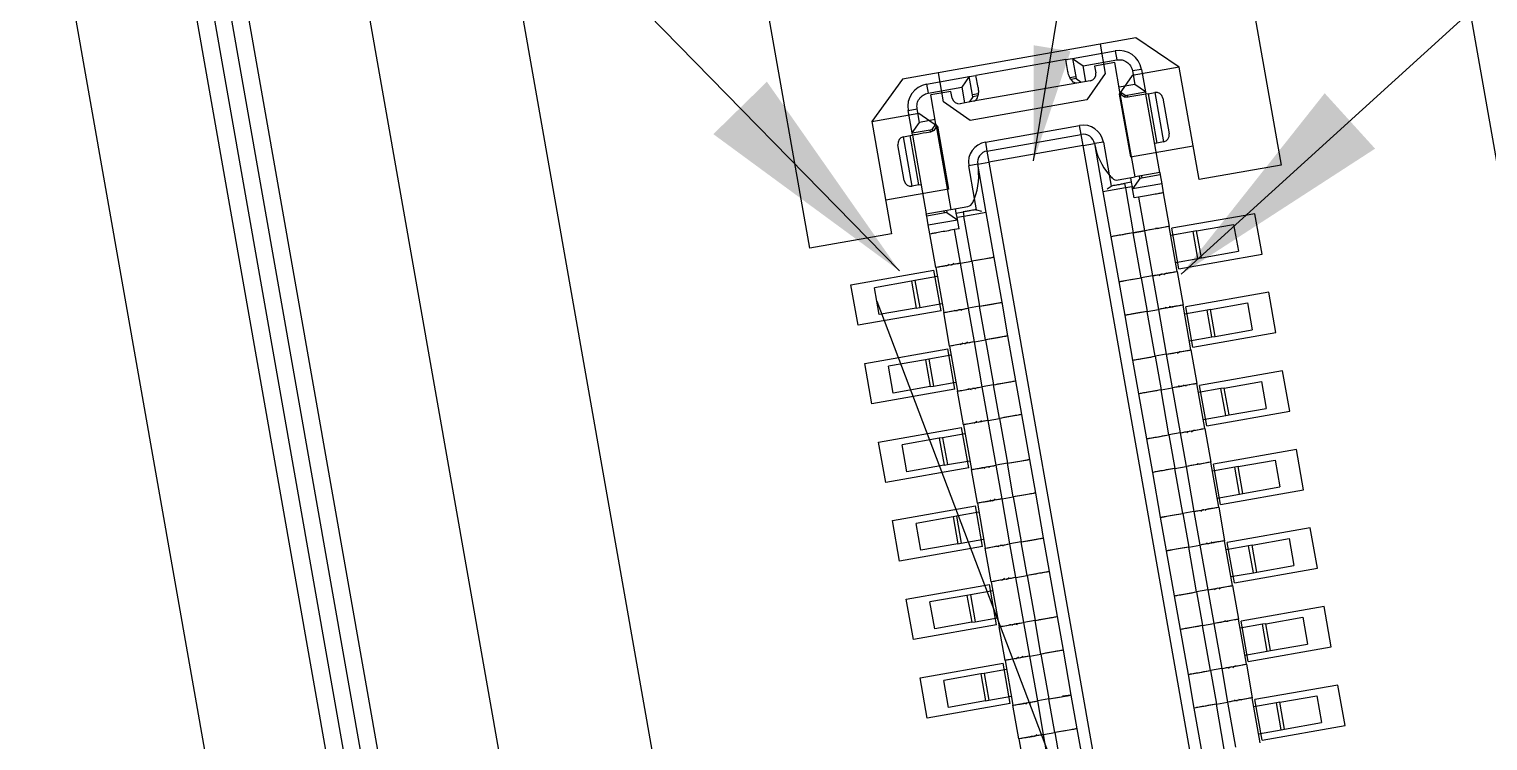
# Model space of a CAD drawing. Header units: millimetres. Extents: x 121 to 715, y 164 to 739.
# Drawn here: x 577.23 to 609.23, y 420.85 to 436.46 of the extents above; entities that cross this region are included whole.
import ezdxf

# ---------------------------------------------------------------- set-up
doc = ezdxf.new("R2010")
doc.units = ezdxf.units.MM
doc.layers.add('NW0323', color=7, linetype='Continuous')
doc.layers.add('標示線', color=3, linetype='Continuous', lineweight=0)
doc.styles.get("Standard").update_dxf_attribs({"font": ''})
doc.styles.get('Standard').set_extended_font_data('SimSun')
doc.dimstyles.new('ISO-25', dxfattribs={"dimtxt": 2.5, "dimasz": 2.5, "dimexe": 1.25, "dimexo": 0.625, "dimtad": 1, "dimtxsty": 'Standard', "dimcen": 2.5, "dimadec": 0, "dimazin": 0, "dimtfac": 1, "dimtmove": 0, "dimatfit": 3, "dimfxl": 1, "dimarcsym": 0})

# ---------------------------------------------------------------- blocks, each defined once
blk = doc.blocks.new('NW0323-A')
at = {"layer": 'NW0323', "color": 9}
for p, q in [((2059.3145, 2852.6671), (2056.9529, 2866.0605)), ((2059.3145, 2852.6671), (2056.9529, 2866.0605)), ((2058.5778, 2852.5372), (2056.2162, 2865.9306)), ((2058.6523, 2852.5503), (2056.2907, 2865.9437)), ((2058.725, 2852.5632), (2056.3634, 2865.9565)), ((2058.7995, 2852.5763), (2056.4379, 2865.9697)), ((2058.0628, 2852.4464), (2055.7012, 2865.8398)), ((2058.0628, 2852.4464), (2055.7012, 2865.8398))]:
    blk.add_line(p, q, dxfattribs=at)
at = {"layer": 'NW0323', "color": 7}
for p, q in [((2063.8286, 2854.4785), (2061.8143, 2865.9023)), ((2057.7765, 2865.1903), (2059.7909, 2853.7665)), ((2060.1781, 2864.9029), (2059.7841, 2864.8335)), ((2060.1781, 2864.9029), (2060.2076, 2864.9082)), ((2060.1873, 2864.8504), (2060.1781, 2864.9029)), ((2060.2076, 2864.9082), (2060.3947, 2864.9412)), ((2060.2076, 2864.9082), (2060.2539, 2864.8757)), ((2060.2076, 2864.9082), (2060.2232, 2864.8195)), ((2060.2539, 2864.8757), (2060.4017, 2864.9018)), ((2060.3947, 2864.9412), (2060.4017, 2864.9018)), ((2059.7546, 2864.8283), (2059.7841, 2864.8335)), ((2059.7934, 2864.7809), (2059.7841, 2864.8335)), ((2060.2661, 2864.8068), (2060.2539, 2864.8757)), ((2060.3935, 2864.8902), (2060.3049, 2864.8745)), ((2060.3049, 2864.8745), (2060.3101, 2864.845)), ((2060.4161, 2864.7621), (2060.3935, 2864.8902)), ((2060.5106, 2864.86), (2060.4712, 2864.8531)), ((2060.4712, 2864.8531), (2060.4816, 2864.794)), ((2060.5106, 2864.86), (2060.5279, 2864.7616)), ((2059.5675, 2864.7953), (2059.7546, 2864.8283)), ((2059.5675, 2864.7953), (2059.5744, 2864.7559)), ((2059.5744, 2864.7559), (2059.7221, 2864.7819)), ((2059.7546, 2864.8283), (2059.7221, 2864.7819)), ((2059.7221, 2864.7819), (2059.7343, 2864.713)), ((2059.7702, 2864.7396), (2059.7546, 2864.8283)), ((2060.2267, 2864.7998), (2059.7737, 2864.72)), ((2060.1958, 2864.8248), (2060.2215, 2864.8294)), ((2060.2232, 2864.8195), (2060.2017, 2864.8157)), ((2060.2232, 2864.8195), (2060.2464, 2864.8033)), ((2060.2858, 2864.8102), (2060.2267, 2864.7998)), ((2060.4816, 2864.794), (2060.4126, 2864.7818)), ((2060.5279, 2864.7616), (2060.4816, 2864.794)), ((2059.6746, 2864.7634), (2059.586, 2864.7478)), ((2059.6086, 2864.6198), (2059.586, 2864.7478)), ((2059.6798, 2864.7339), (2059.6746, 2864.7634)), ((2059.7737, 2864.72), (2059.7146, 2864.7095)), ((2059.7702, 2864.7396), (2059.754, 2864.7165)), ((2059.7685, 2864.7495), (2059.7942, 2864.754)), ((2059.792, 2864.7435), (2059.7702, 2864.7396)), ((2060.4821, 2864.3879), (2060.4161, 2864.7621)), ((2060.4393, 2864.7459), (2060.4161, 2864.7621)), ((2060.4393, 2864.7459), (2060.5279, 2864.7616)), ((2060.4407, 2864.738), (2060.4393, 2864.7459)), ((2060.451, 2864.7373), (2060.4491, 2864.7477)), ((2060.5297, 2864.7517), (2060.4509, 2864.7378)), ((2060.5279, 2864.7616), (2060.5297, 2864.7517)), ((2060.5395, 2864.7534), (2060.5297, 2864.7517)), ((2060.5904, 2864.407), (2060.5297, 2864.7517)), ((2060.5395, 2864.7534), (2060.5691, 2864.7587)), ((2060.5395, 2864.7534), (2060.5777, 2864.5368)), ((2060.5691, 2864.7587), (2060.6073, 2864.542)), ((2060.6038, 2864.7343), (2060.6316, 2864.5767)), ((2059.4864, 2864.6794), (2059.5258, 2864.6864)), ((2059.5037, 2864.581), (2059.4864, 2864.6794)), ((2059.5362, 2864.6273), (2059.5258, 2864.6864)), ((2059.5037, 2864.581), (2059.5362, 2864.6273)), ((2059.5037, 2864.581), (2059.5924, 2864.5966)), ((2059.5055, 2864.5711), (2059.5037, 2864.581)), ((2059.6051, 2864.6395), (2059.5362, 2864.6273)), ((2059.5843, 2864.5847), (2059.5825, 2864.5949)), ((2059.5924, 2864.5966), (2059.6086, 2864.6198)), ((2059.5924, 2864.5966), (2059.5937, 2864.5888)), ((2059.6086, 2864.6198), (2059.6746, 2864.2455)), ((2059.8255, 2864.5412), (2060.2391, 2864.6142)), ((2060.2461, 2864.5748), (2060.2391, 2864.6142)), ((2059.4695, 2864.3718), (2059.4417, 2864.5294)), ((2059.4661, 2864.5642), (2059.4956, 2864.5694)), ((2059.5043, 2864.3475), (2059.4661, 2864.5642)), ((2059.4956, 2864.5694), (2059.5055, 2864.5711)), ((2059.5338, 2864.3527), (2059.4956, 2864.5694)), ((2059.5055, 2864.5711), (2059.5662, 2864.2264)), ((2059.8255, 2864.5412), (2059.8325, 2864.5018)), ((2059.8325, 2864.5018), (2060.2461, 2864.5748)), ((2060.2548, 2864.5255), (2059.8411, 2864.4526)), ((2060.2548, 2864.5255), (2060.2461, 2864.5748)), ((2060.2548, 2864.5255), (2060.304, 2864.5342)), ((2061.8923, 2855.2388), (2060.2548, 2864.5255)), ((2060.3434, 2864.5412), (2060.304, 2864.5342)), ((2060.304, 2864.5342), (2060.3413, 2864.3225)), ((2060.3434, 2864.5412), (2060.3687, 2864.3977)), ((2060.5777, 2864.5368), (2060.5679, 2864.535)), ((2060.6073, 2864.542), (2060.5777, 2864.5368)), ((2059.7919, 2864.4439), (2059.8411, 2864.4526)), ((2059.8325, 2864.5018), (2059.8411, 2864.4526)), ((2059.8411, 2864.4526), (2061.4786, 2855.1659)), ((2059.7919, 2864.4439), (2059.7525, 2864.437)), ((2059.7778, 2864.2935), (2059.7525, 2864.437)), ((2059.8292, 2864.2322), (2059.7919, 2864.4439)), ((2060.3687, 2864.3977), (2060.3775, 2864.3475)), ((2060.4084, 2864.3749), (2060.4821, 2864.3879)), ((2060.4624, 2864.3844), (2060.4659, 2864.3648)), ((2060.5904, 2864.407), (2060.4821, 2864.3879)), ((2060.5035, 2864.3815), (2060.5018, 2864.3914)), ((2060.5922, 2864.3972), (2060.5035, 2864.3815)), ((2060.5134, 2864.3833), (2060.5117, 2864.3931)), ((2060.5904, 2864.407), (2060.5922, 2864.3972)), ((2060.5922, 2864.3972), (2060.5991, 2864.3578)), ((2059.5338, 2864.3527), (2059.5043, 2864.3475)), ((2059.5338, 2864.3527), (2059.5437, 2864.3545)), ((2060.4398, 2864.3398), (2060.3413, 2864.3225)), ((2060.3413, 2864.3225), (2060.3761, 2864.1255)), ((2060.3593, 2864.3358), (2060.3775, 2864.3475)), ((2060.3775, 2864.3475), (2060.3806, 2864.3497)), ((2060.4659, 2864.3648), (2060.4363, 2864.3595)), ((2060.4363, 2864.3595), (2060.4398, 2864.3398)), ((2060.4694, 2864.3451), (2060.4398, 2864.3398)), ((2060.4398, 2864.3398), (2060.4745, 2864.1429)), ((2060.4659, 2864.3648), (2060.4694, 2864.3451)), ((2060.478, 2864.2958), (2060.4694, 2864.3451)), ((2060.5035, 2864.3815), (2060.4711, 2864.3352)), ((2060.5991, 2864.3578), (2060.4711, 2864.3352)), ((2060.5991, 2864.3578), (2060.6061, 2864.3184)), ((2059.6746, 2864.2455), (2059.7482, 2864.2585)), ((2059.7866, 2864.2433), (2059.7778, 2864.2935)), ((2060.4977, 2864.2993), (2060.478, 2864.2958)), ((2060.4977, 2864.2993), (2060.5238, 2864.1516)), ((2060.6061, 2864.3184), (2060.6321, 2864.1707)), ((2059.5662, 2864.2264), (2059.6746, 2864.2455)), ((2059.568, 2864.2166), (2059.5662, 2864.2264)), ((2059.6566, 2864.2322), (2059.568, 2864.2166)), ((2059.5749, 2864.1772), (2059.568, 2864.2166)), ((2059.5749, 2864.1772), (2059.7029, 2864.1998)), ((2059.6468, 2864.2305), (2059.645, 2864.2403)), ((2059.6549, 2864.2421), (2059.6566, 2864.2322)), ((2059.6566, 2864.2322), (2059.7029, 2864.1998)), ((2059.6977, 2864.2293), (2059.6943, 2864.249)), ((2059.6977, 2864.2293), (2059.7273, 2864.2345)), ((2059.7012, 2864.2096), (2059.6977, 2864.2293)), ((2059.7308, 2864.2148), (2059.7012, 2864.2096)), ((2059.7099, 2864.1604), (2059.7012, 2864.2096)), ((2059.7273, 2864.2345), (2059.7308, 2864.2148)), ((2059.8292, 2864.2322), (2059.7308, 2864.2148)), ((2059.7655, 2864.0179), (2059.7308, 2864.2148)), ((2059.783, 2864.2443), (2059.7866, 2864.2433)), ((2059.7866, 2864.2433), (2059.8078, 2864.2386)), ((2059.864, 2864.0352), (2059.8292, 2864.2322)), ((2059.5819, 2864.1378), (2059.5749, 2864.1772)), ((2059.6079, 2863.9901), (2059.5819, 2864.1378)), ((2059.7099, 2864.1604), (2059.6902, 2864.1569)), ((2059.7162, 2864.0092), (2059.6902, 2864.1569)), ((2060.4745, 2864.1429), (2060.3761, 2864.1255)), ((2060.4745, 2864.1429), (2060.5238, 2864.1516)), ((2060.5238, 2864.1516), (2060.4745, 2864.1429)), ((2060.5093, 2863.9459), (2060.4745, 2864.1429)), ((2060.6321, 2864.1707), (2060.5238, 2864.1516)), ((2060.5238, 2864.1516), (2060.5585, 2863.9546)), ((2060.6668, 2863.9737), (2060.6321, 2864.1707)), ((2060.7375, 2864.1486), (2060.6391, 2864.1313)), ((2060.7523, 2864.1512), (2060.7375, 2864.1486)), ((2060.7584, 2864.0305), (2060.7375, 2864.1486)), ((2060.7523, 2864.1512), (2060.9148, 2864.1799)), ((2060.7731, 2864.0331), (2060.7523, 2864.1512)), ((2060.9148, 2864.1799), (2060.9356, 2864.0617)), ((2060.3761, 2864.1255), (2060.4108, 2863.9286)), ((2059.7162, 2864.0092), (2059.6079, 2863.9901)), ((2059.7162, 2864.0092), (2059.7655, 2864.0179)), ((2059.751, 2863.8122), (2059.7162, 2864.0092)), ((2059.864, 2864.0352), (2059.7655, 2864.0179)), ((2059.7655, 2864.0179), (2059.8002, 2863.8209)), ((2059.8987, 2863.8383), (2059.864, 2864.0352)), ((2060.6599, 2864.0131), (2060.7584, 2864.0305)), ((2060.7584, 2864.0305), (2060.7731, 2864.0331)), ((2060.7731, 2864.0331), (2060.9356, 2864.0617)), ((2059.6149, 2863.9507), (2059.5164, 2863.9333)), ((2059.6079, 2863.9901), (2059.6426, 2863.7931)), ((2060.4108, 2863.9286), (2060.5093, 2863.9459)), ((2060.5585, 2863.9546), (2060.5093, 2863.9459)), ((2060.5093, 2863.9459), (2060.5353, 2863.7982)), ((2060.5585, 2863.9546), (2060.6668, 2863.9737)), ((2060.5585, 2863.9546), (2060.5846, 2863.8069)), ((2060.6668, 2863.9737), (2060.6929, 2863.826)), ((2059.5016, 2863.9307), (2059.3391, 2863.9021)), ((2059.36, 2863.7839), (2059.3391, 2863.9021)), ((2059.5164, 2863.9333), (2059.5016, 2863.9307)), ((2059.5016, 2863.9307), (2059.5224, 2863.8125)), ((2059.5164, 2863.9333), (2059.5372, 2863.8151)), ((2060.4108, 2863.9286), (2060.4368, 2863.7808)), ((2059.3495, 2863.843), (2062.3839, 2855.8484)), ((2059.5224, 2863.8125), (2059.36, 2863.7839)), ((2059.5224, 2863.8125), (2059.5372, 2863.8151)), ((2059.5372, 2863.8151), (2059.6357, 2863.8325)), ((2059.6426, 2863.7931), (2059.751, 2863.8122)), ((2059.8002, 2863.8209), (2059.751, 2863.8122)), ((2059.777, 2863.6645), (2059.751, 2863.8122)), ((2059.8002, 2863.8209), (2059.8987, 2863.8383)), ((2059.8263, 2863.6732), (2059.8002, 2863.8209)), ((2059.9247, 2863.6905), (2059.8987, 2863.8383)), ((2060.6929, 2863.826), (2060.5846, 2863.8069)), ((2060.7276, 2863.629), (2060.6929, 2863.826)), ((2060.8131, 2863.8066), (2060.9756, 2863.8352)), ((2060.9756, 2863.8352), (2060.9964, 2863.717)), ((2059.6687, 2863.6454), (2059.6426, 2863.7931)), ((2060.5353, 2863.7982), (2060.4368, 2863.7808)), ((2060.4368, 2863.7808), (2060.4716, 2863.5839)), ((2060.5353, 2863.7982), (2060.5846, 2863.8069)), ((2060.5701, 2863.6012), (2060.5353, 2863.7982)), ((2060.5846, 2863.8069), (2060.6193, 2863.6099)), ((2060.7983, 2863.804), (2060.6998, 2863.7866)), ((2060.8131, 2863.8066), (2060.7983, 2863.804)), ((2060.8192, 2863.6858), (2060.7983, 2863.804)), ((2060.8339, 2863.6884), (2060.8131, 2863.8066)), ((2059.9247, 2863.6905), (2059.8263, 2863.6732)), ((2059.9595, 2863.4936), (2059.9247, 2863.6905)), ((2060.7207, 2863.6684), (2060.8192, 2863.6858)), ((2060.8192, 2863.6858), (2060.8339, 2863.6884)), ((2060.8339, 2863.6884), (2060.9964, 2863.717)), ((2059.777, 2863.6645), (2059.6687, 2863.6454)), ((2059.6687, 2863.6454), (2059.7034, 2863.4484)), ((2059.777, 2863.6645), (2059.8263, 2863.6732)), ((2059.8117, 2863.4675), (2059.777, 2863.6645)), ((2059.8263, 2863.6732), (2059.861, 2863.4762)), ((2060.6193, 2863.6099), (2060.7276, 2863.629)), ((2060.7276, 2863.629), (2060.7537, 2863.4813)), ((2059.5624, 2863.586), (2059.3999, 2863.5574)), ((2059.4207, 2863.4392), (2059.3999, 2863.5574)), ((2059.5772, 2863.5886), (2059.5624, 2863.586)), ((2059.5624, 2863.586), (2059.5832, 2863.4679)), ((2059.6756, 2863.606), (2059.5772, 2863.5886)), ((2059.5772, 2863.5886), (2059.598, 2863.4705)), ((2060.4716, 2863.5839), (2060.5701, 2863.6012)), ((2060.4716, 2863.5839), (2060.4976, 2863.4362)), ((2060.6193, 2863.6099), (2060.5701, 2863.6012)), ((2060.5701, 2863.6012), (2060.5961, 2863.4535)), ((2060.6193, 2863.6099), (2060.6453, 2863.4622)), ((2059.598, 2863.4705), (2059.6965, 2863.4878)), ((2059.861, 2863.4762), (2059.9595, 2863.4936)), ((2059.9855, 2863.3459), (2059.9595, 2863.4936)), ((2060.8739, 2863.4619), (2061.0364, 2863.4905)), ((2061.0364, 2863.4905), (2061.0572, 2863.3724)), ((2059.5832, 2863.4679), (2059.4207, 2863.4392)), ((2059.5832, 2863.4679), (2059.598, 2863.4705)), ((2059.7034, 2863.4484), (2059.8117, 2863.4675)), ((2059.7295, 2863.3007), (2059.7034, 2863.4484)), ((2059.861, 2863.4762), (2059.8117, 2863.4675)), ((2059.8378, 2863.3198), (2059.8117, 2863.4675)), ((2059.887, 2863.3285), (2059.861, 2863.4762)), ((2060.5961, 2863.4535), (2060.4976, 2863.4362)), ((2060.4976, 2863.4362), (2060.5323, 2863.2392)), ((2060.5961, 2863.4535), (2060.6453, 2863.4622)), ((2060.6308, 2863.2566), (2060.5961, 2863.4535)), ((2060.7537, 2863.4813), (2060.6453, 2863.4622)), ((2060.6453, 2863.4622), (2060.6801, 2863.2652)), ((2060.7884, 2863.2843), (2060.7537, 2863.4813)), ((2060.8591, 2863.4593), (2060.7606, 2863.4419)), ((2060.8739, 2863.4619), (2060.8591, 2863.4593)), ((2060.8799, 2863.3411), (2060.8591, 2863.4593)), ((2060.8947, 2863.3437), (2060.8739, 2863.4619)), ((2060.8947, 2863.3437), (2061.0572, 2863.3724)), ((2059.8378, 2863.3198), (2059.7295, 2863.3007)), ((2059.7295, 2863.3007), (2059.7642, 2863.1037)), ((2059.8378, 2863.3198), (2059.887, 2863.3285)), ((2059.8725, 2863.1229), (2059.8378, 2863.3198)), ((2059.9855, 2863.3459), (2059.887, 2863.3285)), ((2059.887, 2863.3285), (2059.9218, 2863.1315)), ((2060.0202, 2863.1489), (2059.9855, 2863.3459)), ((2060.7815, 2863.3237), (2060.8799, 2863.3411)), ((2060.8799, 2863.3411), (2060.8947, 2863.3437)), ((2059.6232, 2863.2413), (2059.4607, 2863.2127)), ((2059.6379, 2863.244), (2059.6232, 2863.2413)), ((2059.6232, 2863.2413), (2059.644, 2863.1232)), ((2059.7364, 2863.2613), (2059.6379, 2863.244)), ((2059.6379, 2863.244), (2059.6588, 2863.1258)), ((2060.5323, 2863.2392), (2060.6308, 2863.2566)), ((2060.5323, 2863.2392), (2060.5584, 2863.0915)), ((2060.6801, 2863.2652), (2060.6308, 2863.2566)), ((2060.6308, 2863.2566), (2060.6569, 2863.1088)), ((2060.6801, 2863.2652), (2060.7884, 2863.2843)), ((2060.6801, 2863.2652), (2060.7061, 2863.1175)), ((2060.7884, 2863.2843), (2060.8144, 2863.1366)), ((2059.4815, 2863.0945), (2059.4607, 2863.2127)), ((2059.644, 2863.1232), (2059.4815, 2863.0945)), ((2059.644, 2863.1232), (2059.6588, 2863.1258)), ((2059.6588, 2863.1258), (2059.7573, 2863.1431)), ((2059.7642, 2863.1037), (2059.8725, 2863.1229)), ((2059.7902, 2862.956), (2059.7642, 2863.1037)), ((2059.9218, 2863.1315), (2059.8725, 2863.1229)), ((2059.8986, 2862.9751), (2059.8725, 2863.1229)), ((2059.9218, 2863.1315), (2060.0202, 2863.1489)), ((2059.9478, 2862.9838), (2059.9218, 2863.1315)), ((2060.0463, 2863.0012), (2060.0202, 2863.1489)), ((2060.6569, 2863.1088), (2060.5584, 2863.0915)), ((2060.6569, 2863.1088), (2060.7061, 2863.1175)), ((2060.6916, 2862.9119), (2060.6569, 2863.1088)), ((2060.8144, 2863.1366), (2060.7061, 2863.1175)), ((2060.7061, 2863.1175), (2060.7408, 2862.9206)), ((2060.8492, 2862.9397), (2060.8144, 2863.1366)), ((2060.9199, 2863.1146), (2060.8214, 2863.0972)), ((2060.9346, 2863.1172), (2060.9199, 2863.1146)), ((2060.9407, 2862.9964), (2060.9199, 2863.1146)), ((2060.9346, 2863.1172), (2061.0971, 2863.1459)), ((2060.9555, 2862.999), (2060.9346, 2863.1172)), ((2061.0971, 2863.1459), (2061.118, 2863.0277)), ((2060.5584, 2863.0915), (2060.5931, 2862.8945)), ((2059.8986, 2862.9751), (2059.9478, 2862.9838)), ((2060.0463, 2863.0012), (2059.9478, 2862.9838)), ((2059.9478, 2862.9838), (2059.9825, 2862.7868)), ((2060.081, 2862.8042), (2060.0463, 2863.0012)), ((2060.8422, 2862.9791), (2060.9407, 2862.9964)), ((2060.9407, 2862.9964), (2060.9555, 2862.999)), ((2060.9555, 2862.999), (2061.118, 2863.0277)), ((2059.7972, 2862.9166), (2059.6987, 2862.8993)), ((2059.8986, 2862.9751), (2059.7902, 2862.956)), ((2059.7902, 2862.956), (2059.825, 2862.7591)), ((2059.9333, 2862.7782), (2059.8986, 2862.9751)), ((2060.5931, 2862.8945), (2060.6916, 2862.9119)), ((2060.7408, 2862.9206), (2060.6916, 2862.9119)), ((2060.6916, 2862.9119), (2060.7177, 2862.7642)), ((2060.7408, 2862.9206), (2060.8492, 2862.9397)), ((2060.7408, 2862.9206), (2060.7669, 2862.7728)), ((2060.8492, 2862.9397), (2060.8752, 2862.7919)), ((2059.6839, 2862.8967), (2059.5214, 2862.868)), ((2059.5423, 2862.7498), (2059.5214, 2862.868)), ((2059.6987, 2862.8993), (2059.6839, 2862.8967)), ((2059.6839, 2862.8967), (2059.7048, 2862.7785)), ((2059.6987, 2862.8993), (2059.7195, 2862.7811)), ((2060.5931, 2862.8945), (2060.6192, 2862.7468)), ((2059.7195, 2862.7811), (2059.818, 2862.7985)), ((2059.9825, 2862.7868), (2059.9333, 2862.7782)), ((2059.9825, 2862.7868), (2060.081, 2862.8042)), ((2060.0086, 2862.6391), (2059.9825, 2862.7868)), ((2060.1071, 2862.6565), (2060.081, 2862.8042)), ((2060.8752, 2862.7919), (2060.7669, 2862.7728)), ((2060.9099, 2862.595), (2060.8752, 2862.7919)), ((2060.9954, 2862.7725), (2061.1579, 2862.8012)), ((2061.1579, 2862.8012), (2061.1788, 2862.683)), ((2059.7048, 2862.7785), (2059.5423, 2862.7498)), ((2059.7048, 2862.7785), (2059.7195, 2862.7811)), ((2059.825, 2862.7591), (2059.9333, 2862.7782)), ((2059.851, 2862.6113), (2059.825, 2862.7591)), ((2059.9593, 2862.6304), (2059.9333, 2862.7782)), ((2060.7177, 2862.7642), (2060.6192, 2862.7468)), ((2060.6192, 2862.7468), (2060.6539, 2862.5498)), ((2060.7177, 2862.7642), (2060.7669, 2862.7728)), ((2060.7524, 2862.5672), (2060.7177, 2862.7642)), ((2060.7669, 2862.7728), (2060.8016, 2862.5759)), ((2060.9806, 2862.7699), (2060.8822, 2862.7525)), ((2060.9954, 2862.7725), (2060.9806, 2862.7699)), ((2061.0015, 2862.6517), (2060.9806, 2862.7699)), ((2061.0163, 2862.6543), (2060.9954, 2862.7725)), ((2060.1071, 2862.6565), (2060.0086, 2862.6391)), ((2060.1418, 2862.4595), (2060.1071, 2862.6565)), ((2061.0163, 2862.6543), (2061.1788, 2862.683)), ((2059.9593, 2862.6304), (2059.851, 2862.6113)), ((2059.851, 2862.6113), (2059.8857, 2862.4144)), ((2059.9593, 2862.6304), (2060.0086, 2862.6391)), ((2059.9941, 2862.4335), (2059.9593, 2862.6304)), ((2060.0086, 2862.6391), (2060.0433, 2862.4422)), ((2060.8016, 2862.5759), (2060.9099, 2862.595)), ((2060.903, 2862.6344), (2061.0015, 2862.6517)), ((2060.9099, 2862.595), (2060.936, 2862.4473)), ((2061.0015, 2862.6517), (2061.0163, 2862.6543)), ((2059.7447, 2862.552), (2059.5822, 2862.5233)), ((2059.7595, 2862.5546), (2059.7447, 2862.552)), ((2059.7447, 2862.552), (2059.7656, 2862.4338)), ((2059.858, 2862.572), (2059.7595, 2862.5546)), ((2059.7595, 2862.5546), (2059.7803, 2862.4364)), ((2060.6539, 2862.5498), (2060.7524, 2862.5672)), ((2060.6539, 2862.5498), (2060.6799, 2862.4021)), ((2060.8016, 2862.5759), (2060.7524, 2862.5672)), ((2060.7524, 2862.5672), (2060.7784, 2862.4195)), ((2060.8016, 2862.5759), (2060.8277, 2862.4282)), ((2059.6031, 2862.4052), (2059.5822, 2862.5233)), ((2059.7656, 2862.4338), (2059.6031, 2862.4052)), ((2059.7656, 2862.4338), (2059.7803, 2862.4364)), ((2059.7803, 2862.4364), (2059.8788, 2862.4538)), ((2059.8857, 2862.4144), (2059.9941, 2862.4335)), ((2059.9118, 2862.2667), (2059.8857, 2862.4144)), ((2060.0433, 2862.4422), (2059.9941, 2862.4335)), ((2060.0201, 2862.2858), (2059.9941, 2862.4335)), ((2060.0433, 2862.4422), (2060.1418, 2862.4595)), ((2060.0694, 2862.2944), (2060.0433, 2862.4422)), ((2060.1678, 2862.3118), (2060.1418, 2862.4595)), ((2060.7784, 2862.4195), (2060.6799, 2862.4021)), ((2060.6799, 2862.4021), (2060.7147, 2862.2051)), ((2060.7784, 2862.4195), (2060.8277, 2862.4282)), ((2060.8132, 2862.2225), (2060.7784, 2862.4195)), ((2060.936, 2862.4473), (2060.8277, 2862.4282)), ((2060.8277, 2862.4282), (2060.8624, 2862.2312)), ((2060.9707, 2862.2503), (2060.936, 2862.4473)), ((2061.0414, 2862.4252), (2060.9429, 2862.4079)), ((2061.0562, 2862.4278), (2061.0414, 2862.4252)), ((2061.0623, 2862.3071), (2061.0414, 2862.4252)), ((2061.0562, 2862.4278), (2061.2187, 2862.4565)), ((2061.077, 2862.3097), (2061.0562, 2862.4278)), ((2061.2187, 2862.4565), (2061.2395, 2862.3383)), ((2061.077, 2862.3097), (2061.2395, 2862.3383)), ((2060.0201, 2862.2858), (2059.9118, 2862.2667)), ((2060.0201, 2862.2858), (2060.0694, 2862.2944)), ((2060.0549, 2862.0888), (2060.0201, 2862.2858)), ((2060.1678, 2862.3118), (2060.0694, 2862.2944)), ((2060.0694, 2862.2944), (2060.1041, 2862.0975)), ((2060.2026, 2862.1148), (2060.1678, 2862.3118)), ((2060.9638, 2862.2897), (2061.0623, 2862.3071)), ((2061.0623, 2862.3071), (2061.077, 2862.3097)), ((2059.8203, 2862.2099), (2059.8055, 2862.2073)), ((2059.9187, 2862.2273), (2059.8203, 2862.2099)), ((2059.8203, 2862.2099), (2059.8411, 2862.0917)), ((2059.9118, 2862.2667), (2059.9465, 2862.0697)), ((2060.7147, 2862.2051), (2060.8132, 2862.2225)), ((2060.8624, 2862.2312), (2060.8132, 2862.2225)), ((2060.8132, 2862.2225), (2060.8392, 2862.0748)), ((2060.8624, 2862.2312), (2060.9707, 2862.2503)), ((2060.8624, 2862.2312), (2060.8884, 2862.0835)), ((2060.9707, 2862.2503), (2060.9968, 2862.1026)), ((2059.8055, 2862.2073), (2059.643, 2862.1786)), ((2059.6638, 2862.0605), (2059.643, 2862.1786)), ((2059.8055, 2862.2073), (2059.8263, 2862.0891)), ((2060.7147, 2862.2051), (2060.7407, 2862.0574)), ((2059.8263, 2862.0891), (2059.6638, 2862.0605)), ((2059.8263, 2862.0891), (2059.8411, 2862.0917)), ((2059.8411, 2862.0917), (2059.9396, 2862.1091)), ((2059.9465, 2862.0697), (2060.0549, 2862.0888)), ((2060.1041, 2862.0975), (2060.0549, 2862.0888)), ((2060.0809, 2861.9411), (2060.0549, 2862.0888)), ((2060.1041, 2862.0975), (2060.2026, 2862.1148)), ((2060.1301, 2861.9498), (2060.1041, 2862.0975)), ((2060.1644, 2862.1111), (2060.2023, 2862.1159)), ((2060.2286, 2861.9671), (2060.2026, 2862.1148)), ((2060.8392, 2862.0748), (2060.8884, 2862.0835)), ((2060.9968, 2862.1026), (2060.8884, 2862.0835)), ((2060.8884, 2862.0835), (2060.9232, 2861.8865)), ((2061.0315, 2861.9056), (2060.9968, 2862.1026)), ((2061.1022, 2862.0805), (2061.0037, 2862.0632)), ((2061.117, 2862.0832), (2061.1022, 2862.0805)), ((2061.123, 2861.9624), (2061.1022, 2862.0805)), ((2061.117, 2862.0832), (2061.2795, 2862.1118)), ((2061.1378, 2861.965), (2061.117, 2862.0832)), ((2061.2795, 2862.1118), (2061.3003, 2861.9936)), ((2059.9726, 2861.922), (2059.9465, 2862.0697)), ((2060.8392, 2862.0748), (2060.7407, 2862.0574)), ((2060.7407, 2862.0574), (2060.7755, 2861.8605)), ((2060.8739, 2861.8778), (2060.8392, 2862.0748)), ((2060.2286, 2861.9671), (2060.1301, 2861.9498)), ((2060.2634, 2861.7702), (2060.2286, 2861.9671)), ((2061.0246, 2861.945), (2061.123, 2861.9624)), ((2061.123, 2861.9624), (2061.1378, 2861.965)), ((2061.1378, 2861.965), (2061.3003, 2861.9936)), ((2060.0809, 2861.9411), (2059.9726, 2861.922)), ((2059.9726, 2861.922), (2060.0073, 2861.725)), ((2060.0809, 2861.9411), (2060.1301, 2861.9498)), ((2060.1156, 2861.7441), (2060.0809, 2861.9411)), ((2060.1301, 2861.9498), (2060.1649, 2861.7528))]:
    blk.add_line(p, q, dxfattribs=at)
at = {"layer": 'NW0323', "color": 2}
for p, q in [((2060.9283, 2865.543), (2061.1228, 2864.44)), ((2059.0547, 2864.0753), (2058.8602, 2865.1783)), ((2060.4862, 2864.9979), (2059.462, 2864.8173)), ((2060.3287, 2864.9701), (2060.3513, 2864.8421)), ((2060.6765, 2864.869), (2060.4862, 2864.9979)), ((2059.6422, 2864.7171), (2059.6196, 2864.8451)), ((2060.3513, 2864.8421), (2060.2701, 2864.7263)), ((2060.4697, 2864.8325), (2060.4129, 2864.7514)), ((2060.6765, 2864.869), (2060.4697, 2864.8325)), ((2060.7633, 2864.3766), (2060.6765, 2864.869)), ((2059.462, 2864.8173), (2059.3273, 2864.6311)), ((2059.758, 2864.636), (2059.6422, 2864.7171)), ((2060.2701, 2864.7263), (2059.758, 2864.636)), ((2060.4129, 2864.7514), (2060.4616, 2864.4757)), ((2059.3273, 2864.6311), (2059.5341, 2864.6676)), ((2059.5341, 2864.6676), (2059.6152, 2864.6108)), ((2059.3273, 2864.6311), (2059.4142, 2864.1387)), ((2059.6152, 2864.6108), (2059.6639, 2864.335)), ((2060.4616, 2864.4757), (2060.7373, 2864.5243)), ((2061.1228, 2864.44), (2060.7633, 2864.3766)), ((2059.6639, 2864.335), (2059.3881, 2864.2864)), ((2061.0081, 2864.2268), (2060.6437, 2864.1626)), ((2061.0393, 2864.0495), (2061.0081, 2864.2268)), ((2059.4142, 2864.1387), (2059.0547, 2864.0753)), ((2060.675, 2863.9853), (2060.6437, 2864.1626)), ((2060.675, 2863.9853), (2061.0393, 2864.0495)), ((2059.2354, 2863.9142), (2059.5998, 2863.9785)), ((2059.6311, 2863.8012), (2059.5998, 2863.9785)), ((2059.2667, 2863.737), (2059.2354, 2863.9142)), ((2061.0689, 2863.8821), (2060.7045, 2863.8179)), ((2061.1001, 2863.7049), (2061.0689, 2863.8821)), ((2060.7357, 2863.6406), (2060.7045, 2863.8179)), ((2059.6311, 2863.8012), (2059.2667, 2863.737)), ((2060.7357, 2863.6406), (2061.1001, 2863.7049)), ((2059.2962, 2863.5696), (2059.6606, 2863.6338)), ((2059.6918, 2863.4565), (2059.6606, 2863.6338)), ((2059.3275, 2863.3923), (2059.2962, 2863.5696)), ((2061.1296, 2863.5374), (2060.7653, 2863.4732)), ((2061.1609, 2863.3602), (2061.1296, 2863.5374)), ((2059.6918, 2863.4565), (2059.3275, 2863.3923)), ((2060.7965, 2863.2959), (2060.7653, 2863.4732)), ((2060.7965, 2863.2959), (2061.1609, 2863.3602)), ((2059.357, 2863.2249), (2059.7214, 2863.2891)), ((2059.7526, 2863.1119), (2059.7214, 2863.2891)), ((2059.3882, 2863.0476), (2059.357, 2863.2249)), ((2061.1904, 2863.1928), (2060.826, 2863.1285)), ((2061.2217, 2863.0155), (2061.1904, 2863.1928)), ((2059.7526, 2863.1119), (2059.3882, 2863.0476)), ((2060.8573, 2862.9512), (2060.826, 2863.1285)), ((2060.8573, 2862.9512), (2061.2217, 2863.0155)), ((2059.4178, 2862.8802), (2059.7821, 2862.9444)), ((2059.8134, 2862.7672), (2059.7821, 2862.9444)), ((2059.449, 2862.7029), (2059.4178, 2862.8802)), ((2061.2512, 2862.8481), (2060.8868, 2862.7838)), ((2061.2824, 2862.6708), (2061.2512, 2862.8481)), ((2060.9181, 2862.6066), (2060.8868, 2862.7838)), ((2059.8134, 2862.7672), (2059.449, 2862.7029)), ((2060.9181, 2862.6066), (2061.2824, 2862.6708)), ((2059.4785, 2862.5355), (2059.8429, 2862.5998)), ((2059.8742, 2862.4225), (2059.8429, 2862.5998)), ((2059.5098, 2862.3582), (2059.4785, 2862.5355)), ((2061.312, 2862.5034), (2060.9476, 2862.4391)), ((2061.3432, 2862.3261), (2061.312, 2862.5034)), ((2059.8742, 2862.4225), (2059.5098, 2862.3582)), ((2060.9788, 2862.2619), (2060.9476, 2862.4391)), ((2060.9788, 2862.2619), (2061.3432, 2862.3261)), ((2059.5393, 2862.1908), (2059.9037, 2862.2551)), ((2059.9349, 2862.0778), (2059.9037, 2862.2551)), ((2059.5706, 2862.0136), (2059.5393, 2862.1908)), ((2061.3727, 2862.1587), (2061.0084, 2862.0945)), ((2061.404, 2861.9814), (2061.3727, 2862.1587)), ((2061.0396, 2861.9172), (2061.0084, 2862.0945)), ((2059.9349, 2862.0778), (2059.5706, 2862.0136)), ((2061.0396, 2861.9172), (2061.404, 2861.9814))]:
    blk.add_line(p, q, dxfattribs=at)
at = {"layer": 'NW0323', "color": 7, "flags": 128}
blk.add_lwpolyline([(2059.5842, 2864.585), (2059.5678, 2864.5821), (2059.5526, 2864.5794), (2059.539, 2864.577), (2059.5274, 2864.575), (2059.518, 2864.5733), (2059.5111, 2864.5721), (2059.5069, 2864.5714), (2059.5055, 2864.5711)], dxfattribs=at)
at = {"layer": 'NW0323', "color": 7}
for centre, radius, start, end in [((2060.4121, 2864.8427), 0.1, 10, 100), ((2060.2806, 2864.8398), 0.03, 280, 10), ((2059.5848, 2864.6968), 0.1, 100, 190), ((2059.7094, 2864.7391), 0.03, 190, 280), ((2060.5743, 2864.7291), 0.03, 10, 100), ((2060.2548, 2864.5255), 0.09, 10, 100), ((2060.602, 2864.5715), 0.03, 280, 10), ((2059.4713, 2864.5346), 0.03, 100, 190), ((2059.8411, 2864.4526), 0.09, 100, 190), ((2060.2548, 2864.5255), 0.05, 10, 100), ((2060.5849, 2864.5837), 0.2852, 190, 220.71129), ((2059.8411, 2864.4526), 0.05, 100, 190), ((2059.511, 2864.3944), 0.2852, 339.28871, 10), ((2060.5849, 2864.5837), 0.2852, 220.71129, 224.62224), ((2059.4991, 2864.3771), 0.03, 190, 280), ((2060.4032, 2864.4045), 0.03, 224.62224, 280), ((2059.743, 2864.2881), 0.03, 280, 335.37776), ((2059.511, 2864.3944), 0.2852, 335.37776, 339.28871), ((2060.5827, 2864.1859), 0.0236, 241.7527, 279.59783), ((2059.6492, 2864.0213), 0.0236, 280.40217, 318.2473), ((2059.6689, 2864.0248), 0.0236, 280.40207, 318.24747), ((2060.6059, 2863.939), 0.0236, 100.40013, 138.2527), ((2060.6256, 2863.9425), 0.0236, 100.40022, 138.25254), ((2060.6237, 2863.8378), 0.0236, 241.75212, 279.59506), ((2060.6434, 2863.8412), 0.0236, 241.75228, 279.59496), ((2059.6921, 2863.7779), 0.0236, 61.74746, 99.59978), ((2059.7118, 2863.7813), 0.0236, 61.7473, 99.59987), ((2059.7099, 2863.6766), 0.0236, 280.40504, 318.24772), ((2059.7296, 2863.6801), 0.0236, 280.40494, 318.24788), ((2060.6864, 2863.5978), 0.0236, 100.39972, 138.25139), ((2059.7529, 2863.4332), 0.0236, 61.74861, 99.60028), ((2059.7726, 2863.4367), 0.0236, 61.74844, 99.60037), ((2060.6845, 2863.4931), 0.0236, 241.75232, 279.59649), ((2060.7042, 2863.4966), 0.0236, 241.75249, 279.5964), ((2059.7707, 2863.332), 0.0236, 280.4036, 318.24751), ((2059.7904, 2863.3354), 0.0236, 280.40351, 318.24768), ((2060.7274, 2863.2496), 0.0236, 100.40351, 138.24768), ((2060.7471, 2863.2531), 0.0236, 100.4036, 138.24751), ((2059.8137, 2863.0885), 0.0236, 61.75249, 99.5964), ((2059.8334, 2863.092), 0.0236, 61.75232, 99.59649), ((2060.765, 2863.1519), 0.0236, 241.74861, 279.60028), ((2059.8315, 2862.9873), 0.0236, 280.39972, 318.25139), ((2059.8512, 2862.9907), 0.0236, 280.39963, 318.25156), ((2060.7882, 2862.9049), 0.0236, 100.40216, 138.24902), ((2060.8079, 2862.9084), 0.0236, 100.40226, 138.24885), ((2060.8258, 2862.8072), 0.0236, 241.75249, 279.5964), ((2059.8744, 2862.7438), 0.0236, 61.75115, 99.59774), ((2059.8941, 2862.7473), 0.0236, 61.75098, 99.59784), ((2060.8061, 2862.8037), 0.0236, 241.75232, 279.59649), ((2059.8923, 2862.6426), 0.0236, 280.4036, 318.24751), ((2059.912, 2862.6461), 0.0236, 280.40351, 318.24768), ((2060.849, 2862.5603), 0.0236, 100.40351, 138.24768), ((2060.8687, 2862.5637), 0.0236, 100.4036, 138.24751), ((2059.9352, 2862.3991), 0.0236, 61.75249, 99.5964), ((2059.9549, 2862.4026), 0.0236, 61.75232, 99.59649), ((2060.8865, 2862.4625), 0.0236, 241.74861, 279.60028), ((2059.9531, 2862.2979), 0.0236, 280.39972, 318.25139), ((2059.9728, 2862.3014), 0.0236, 280.39963, 318.25156), ((2060.9098, 2862.2156), 0.0236, 100.40351, 138.24768), ((2060.9295, 2862.219), 0.0236, 100.4036, 138.24751), ((2060.0157, 2862.0579), 0.0236, 61.75232, 99.59649), ((2060.9276, 2862.1144), 0.0236, 241.75232, 279.59649), ((2060.9473, 2862.1178), 0.0236, 241.75249, 279.5964), ((2059.996, 2862.0544), 0.0236, 61.75249, 99.5964), ((2060.0138, 2861.9532), 0.0236, 280.4036, 318.24751), ((2060.0335, 2861.9567), 0.0236, 280.40351, 318.24768)]:
    blk.add_arc(centre, radius, start, end, dxfattribs=at)
for points, knots in [([(2060.4017, 2864.9018), (2060.4096, 2864.9022), (2060.4254, 2864.9032), (2060.4473, 2864.893), (2060.4644, 2864.8758), (2060.4689, 2864.8607), (2060.4712, 2864.8531)], [0, 0, 0, 0, 0.25, 0.5, 0.749997, 1, 1, 1, 1]), ([(2060.2267, 2864.7998), (2060.225, 2864.7997), (2060.221, 2864.7994), (2060.2141, 2864.8021), (2060.2053, 2864.8091), (2060.1956, 2864.8234), (2060.1898, 2864.8384), (2060.1878, 2864.8479), (2060.1873, 2864.8504)], [0, 0, 0, 0, 0.07211, 0.163403, 0.301566, 0.535973, 0.879406, 1, 1, 1, 1]), ([(2059.7934, 2864.7809), (2059.7942, 2864.7742), (2059.7956, 2864.7614), (2059.793, 2864.7435), (2059.788, 2864.7312), (2059.7829, 2864.7245), (2059.7779, 2864.721), (2059.7749, 2864.7203), (2059.7737, 2864.72)], [0, 0, 0, 0, 0.316755, 0.602017, 0.754436, 0.869168, 0.949005, 1, 1, 1, 1]), ([(2059.5258, 2864.6864), (2059.5253, 2864.6943), (2059.5243, 2864.7101), (2059.5345, 2864.732), (2059.5517, 2864.7491), (2059.5668, 2864.7536), (2059.5744, 2864.7559)], [0, 0, 0, 0, 0.250003, 0.5, 0.75, 1, 1, 1, 1]), ([(2060.4509, 2864.7378), (2060.4476, 2864.7376), (2060.4411, 2864.737), (2060.4314, 2864.7403), (2060.4234, 2864.7464), (2060.4182, 2864.7541), (2060.4167, 2864.7597), (2060.4161, 2864.7621)], [0, 0, 0, 0, 0.212128, 0.424476, 0.632957, 0.842969, 1, 1, 1, 1]), ([(2059.6086, 2864.6198), (2059.6088, 2864.6164), (2059.6094, 2864.6096), (2059.6058, 2864.5999), (2059.5996, 2864.592), (2059.5919, 2864.5869), (2059.5865, 2864.5856), (2059.5842, 2864.585)], [0, 0, 0, 0, 0.212831, 0.425688, 0.638053, 0.847563, 1, 1, 1, 1]), ([(2060.3806, 2864.3497), (2060.3832, 2864.3502), (2060.3882, 2864.3511), (2060.4017, 2864.3534), (2060.4181, 2864.3563), (2060.4303, 2864.3585), (2060.4363, 2864.3595)], [0, 0, 0, 0, 0.25, 0.5, 0.75, 1, 1, 1, 1]), ([(2060.602, 2864.3177), (2060.5977, 2864.3169), (2060.5892, 2864.3154), (2060.5641, 2864.311), (2060.5328, 2864.3055), (2060.5094, 2864.3014), (2060.4977, 2864.2993)], [0, 0, 0, 0, 0.25, 0.5, 0.75, 1, 1, 1, 1]), ([(2059.783, 2864.2443), (2059.7805, 2864.2439), (2059.7754, 2864.243), (2059.7619, 2864.2406), (2059.7455, 2864.2377), (2059.7333, 2864.2356), (2059.7273, 2864.2345)], [0, 0, 0, 0, 0.25, 0.5, 0.75, 1, 1, 1, 1]), ([(2059.6902, 2864.1569), (2059.6785, 2864.1548), (2059.6551, 2864.1507), (2059.6239, 2864.1452), (2059.5987, 2864.1408), (2059.5902, 2864.1393), (2059.586, 2864.1385)], [0, 0, 0, 0, 0.25, 0.5, 0.75, 1, 1, 1, 1]), ([(2060.4745, 2864.1429), (2060.4616, 2864.1406), (2060.4358, 2864.1361), (2060.4033, 2864.1303), (2060.3805, 2864.1263), (2060.3775, 2864.1258), (2060.3761, 2864.1255)], [0, 0, 0, 0, 0.25, 0.5, 0.75, 1, 1, 1, 1]), ([(2060.6321, 2864.1707), (2060.6305, 2864.1704), (2060.6272, 2864.1698), (2060.6022, 2864.1654), (2060.5664, 2864.1591), (2060.538, 2864.1541), (2060.5238, 2864.1516)], [0, 0, 0, 0, 0.25, 0.5, 0.75, 1, 1, 1, 1]), ([(2059.7162, 2864.0092), (2059.702, 2864.0067), (2059.6737, 2864.0017), (2059.6378, 2863.9954), (2059.6128, 2863.9909), (2059.6095, 2863.9904), (2059.6079, 2863.9901)], [0, 0, 0, 0, 0.25, 0.5, 0.75, 1, 1, 1, 1]), ([(2059.864, 2864.0352), (2059.8625, 2864.035), (2059.8595, 2864.0344), (2059.8367, 2864.0304), (2059.8042, 2864.0247), (2059.7784, 2864.0201), (2059.7655, 2864.0179)], [0, 0, 0, 0, 0.25, 0.5, 0.75, 1, 1, 1, 1]), ([(2060.4108, 2863.9286), (2060.4123, 2863.9288), (2060.4152, 2863.9293), (2060.438, 2863.9334), (2060.4706, 2863.9391), (2060.4964, 2863.9436), (2060.5093, 2863.9459)], [0, 0, 0, 0, 0.25, 0.5, 0.75, 1, 1, 1, 1]), ([(2060.5585, 2863.9546), (2060.5727, 2863.9571), (2060.6011, 2863.9621), (2060.6369, 2863.9684), (2060.662, 2863.9728), (2060.6652, 2863.9734), (2060.6668, 2863.9737)], [0, 0, 0, 0, 0.25, 0.5, 0.75, 1, 1, 1, 1]), ([(2059.6426, 2863.7931), (2059.6443, 2863.7934), (2059.6475, 2863.794), (2059.6726, 2863.7984), (2059.7084, 2863.8047), (2059.7368, 2863.8097), (2059.751, 2863.8122)], [0, 0, 0, 0, 0.25, 0.5, 0.75, 1, 1, 1, 1]), ([(2059.8002, 2863.8209), (2059.8131, 2863.8232), (2059.8389, 2863.8277), (2059.8715, 2863.8335), (2059.8943, 2863.8375), (2059.8972, 2863.838), (2059.8987, 2863.8383)], [0, 0, 0, 0, 0.25, 0.5, 0.75, 1, 1, 1, 1]), ([(2060.6929, 2863.826), (2060.6913, 2863.8257), (2060.688, 2863.8251), (2060.663, 2863.8207), (2060.6271, 2863.8144), (2060.5988, 2863.8094), (2060.5846, 2863.8069)], [0, 0, 0, 0, 0.25, 0.5, 0.75, 1, 1, 1, 1]), ([(2060.5353, 2863.7982), (2060.5224, 2863.7959), (2060.4966, 2863.7914), (2060.4641, 2863.7856), (2060.4413, 2863.7816), (2060.4383, 2863.7811), (2060.4368, 2863.7808)], [0, 0, 0, 0, 0.25, 0.5, 0.75, 1, 1, 1, 1]), ([(2059.9247, 2863.6905), (2059.9233, 2863.6903), (2059.9203, 2863.6898), (2059.8975, 2863.6857), (2059.865, 2863.68), (2059.8392, 2863.6755), (2059.8263, 2863.6732)], [0, 0, 0, 0, 0.25, 0.5, 0.75, 1, 1, 1, 1]), ([(2059.777, 2863.6645), (2059.7628, 2863.662), (2059.7344, 2863.657), (2059.6986, 2863.6507), (2059.6736, 2863.6463), (2059.6703, 2863.6457), (2059.6687, 2863.6454)], [0, 0, 0, 0, 0.25, 0.5, 0.75, 1, 1, 1, 1]), ([(2060.6193, 2863.6099), (2060.6335, 2863.6124), (2060.6619, 2863.6174), (2060.6977, 2863.6237), (2060.7227, 2863.6282), (2060.726, 2863.6287), (2060.7276, 2863.629)], [0, 0, 0, 0, 0.25, 0.5, 0.75, 1, 1, 1, 1]), ([(2060.4716, 2863.5839), (2060.473, 2863.5841), (2060.476, 2863.5847), (2060.4988, 2863.5887), (2060.5313, 2863.5944), (2060.5571, 2863.599), (2060.5701, 2863.6012)], [0, 0, 0, 0, 0.25, 0.5, 0.75, 1, 1, 1, 1]), ([(2059.861, 2863.4762), (2059.8739, 2863.4785), (2059.8997, 2863.483), (2059.9323, 2863.4888), (2059.955, 2863.4928), (2059.958, 2863.4933), (2059.9595, 2863.4936)], [0, 0, 0, 0, 0.25, 0.5, 0.75, 1, 1, 1, 1]), ([(2059.7034, 2863.4484), (2059.705, 2863.4487), (2059.7083, 2863.4493), (2059.7334, 2863.4537), (2059.7692, 2863.46), (2059.7976, 2863.465), (2059.8117, 2863.4675)], [0, 0, 0, 0, 0.25, 0.5, 0.75, 1, 1, 1, 1]), ([(2060.5961, 2863.4535), (2060.5832, 2863.4512), (2060.5574, 2863.4467), (2060.5248, 2863.441), (2060.5021, 2863.4369), (2060.4991, 2863.4364), (2060.4976, 2863.4362)], [0, 0, 0, 0, 0.25, 0.5, 0.75, 1, 1, 1, 1]), ([(2060.7537, 2863.4813), (2060.752, 2863.481), (2060.7488, 2863.4804), (2060.7237, 2863.476), (2060.6879, 2863.4697), (2060.6595, 2863.4647), (2060.6453, 2863.4622)], [0, 0, 0, 0, 0.25, 0.5, 0.75, 1, 1, 1, 1]), ([(2059.8378, 2863.3198), (2059.8236, 2863.3173), (2059.7952, 2863.3123), (2059.7594, 2863.306), (2059.7344, 2863.3016), (2059.7311, 2863.301), (2059.7295, 2863.3007)], [0, 0, 0, 0, 0.25, 0.5, 0.75, 1, 1, 1, 1]), ([(2059.9855, 2863.3459), (2059.984, 2863.3456), (2059.9811, 2863.3451), (2059.9583, 2863.3411), (2059.9257, 2863.3353), (2059.8999, 2863.3308), (2059.887, 2863.3285)], [0, 0, 0, 0, 0.25, 0.5, 0.75, 1, 1, 1, 1]), ([(2060.5323, 2863.2392), (2060.5338, 2863.2395), (2060.5368, 2863.24), (2060.5596, 2863.244), (2060.5921, 2863.2497), (2060.6179, 2863.2543), (2060.6308, 2863.2566)], [0, 0, 0, 0, 0.25, 0.5, 0.75, 1, 1, 1, 1]), ([(2060.6801, 2863.2652), (2060.6943, 2863.2677), (2060.7227, 2863.2728), (2060.7585, 2863.2791), (2060.7835, 2863.2835), (2060.7868, 2863.2841), (2060.7884, 2863.2843)], [0, 0, 0, 0, 0.25, 0.5, 0.75, 1, 1, 1, 1]), ([(2059.7642, 2863.1037), (2059.7658, 2863.104), (2059.7691, 2863.1046), (2059.7941, 2863.109), (2059.8299, 2863.1153), (2059.8583, 2863.1203), (2059.8725, 2863.1229)], [0, 0, 0, 0, 0.25, 0.5, 0.75, 1, 1, 1, 1]), ([(2059.9218, 2863.1315), (2059.9347, 2863.1338), (2059.9605, 2863.1384), (2059.993, 2863.1441), (2060.0158, 2863.1481), (2060.0188, 2863.1486), (2060.0202, 2863.1489)], [0, 0, 0, 0, 0.25, 0.5, 0.75, 1, 1, 1, 1]), ([(2060.6569, 2863.1088), (2060.644, 2863.1066), (2060.6182, 2863.102), (2060.5856, 2863.0963), (2060.5628, 2863.0923), (2060.5599, 2863.0917), (2060.5584, 2863.0915)], [0, 0, 0, 0, 0.25, 0.5, 0.75, 1, 1, 1, 1]), ([(2060.8144, 2863.1366), (2060.8128, 2863.1363), (2060.8096, 2863.1358), (2060.7845, 2863.1313), (2060.7487, 2863.125), (2060.7203, 2863.12), (2060.7061, 2863.1175)], [0, 0, 0, 0, 0.25, 0.5, 0.75, 1, 1, 1, 1]), ([(2060.0463, 2863.0012), (2060.0448, 2863.0009), (2060.0419, 2863.0004), (2060.0191, 2862.9964), (2059.9865, 2862.9906), (2059.9607, 2862.9861), (2059.9478, 2862.9838)], [0, 0, 0, 0, 0.25, 0.5, 0.75, 1, 1, 1, 1]), ([(2059.8986, 2862.9751), (2059.8844, 2862.9726), (2059.856, 2862.9676), (2059.8202, 2862.9613), (2059.7951, 2862.9569), (2059.7919, 2862.9563), (2059.7902, 2862.956)], [0, 0, 0, 0, 0.25, 0.5, 0.75, 1, 1, 1, 1]), ([(2060.5931, 2862.8945), (2060.5946, 2862.8948), (2060.5976, 2862.8953), (2060.6203, 2862.8993), (2060.6529, 2862.9051), (2060.6787, 2862.9096), (2060.6916, 2862.9119)], [0, 0, 0, 0, 0.25, 0.5, 0.75, 1, 1, 1, 1]), ([(2060.7408, 2862.9206), (2060.755, 2862.9231), (2060.7834, 2862.9281), (2060.8192, 2862.9344), (2060.8443, 2862.9388), (2060.8475, 2862.9394), (2060.8492, 2862.9397)], [0, 0, 0, 0, 0.25, 0.5, 0.75, 1, 1, 1, 1]), ([(2059.9825, 2862.7868), (2059.9954, 2862.7891), (2060.0213, 2862.7937), (2060.0538, 2862.7994), (2060.0766, 2862.8034), (2060.0795, 2862.804), (2060.081, 2862.8042)], [0, 0, 0, 0, 0.25, 0.5, 0.75, 1, 1, 1, 1]), ([(2060.8752, 2862.7919), (2060.8736, 2862.7917), (2060.8703, 2862.7911), (2060.8453, 2862.7867), (2060.8095, 2862.7803), (2060.7811, 2862.7753), (2060.7669, 2862.7728)], [0, 0, 0, 0, 0.25, 0.5, 0.75, 1, 1, 1, 1]), ([(2059.825, 2862.7591), (2059.8266, 2862.7594), (2059.8299, 2862.7599), (2059.8549, 2862.7643), (2059.8907, 2862.7707), (2059.9191, 2862.7757), (2059.9333, 2862.7782)], [0, 0, 0, 0, 0.25, 0.5, 0.75, 1, 1, 1, 1]), ([(2060.7177, 2862.7642), (2060.7047, 2862.7619), (2060.6789, 2862.7573), (2060.6464, 2862.7516), (2060.6236, 2862.7476), (2060.6207, 2862.7471), (2060.6192, 2862.7468)], [0, 0, 0, 0, 0.25, 0.5, 0.75, 1, 1, 1, 1]), ([(2060.1071, 2862.6565), (2060.1056, 2862.6562), (2060.1026, 2862.6557), (2060.0799, 2862.6517), (2060.0473, 2862.646), (2060.0215, 2862.6414), (2060.0086, 2862.6391)], [0, 0, 0, 0, 0.25, 0.5, 0.75, 1, 1, 1, 1]), ([(2059.9593, 2862.6304), (2059.9452, 2862.6279), (2059.9168, 2862.6229), (2059.881, 2862.6166), (2059.8559, 2862.6122), (2059.8526, 2862.6116), (2059.851, 2862.6113)], [0, 0, 0, 0, 0.25, 0.5, 0.75, 1, 1, 1, 1]), ([(2060.8016, 2862.5759), (2060.8158, 2862.5784), (2060.8442, 2862.5834), (2060.88, 2862.5897), (2060.9051, 2862.5941), (2060.9083, 2862.5947), (2060.9099, 2862.595)], [0, 0, 0, 0, 0.25, 0.5, 0.75, 1, 1, 1, 1]), ([(2060.6539, 2862.5498), (2060.6554, 2862.5501), (2060.6583, 2862.5506), (2060.6811, 2862.5546), (2060.7137, 2862.5604), (2060.7395, 2862.5649), (2060.7524, 2862.5672)], [0, 0, 0, 0, 0.25, 0.5, 0.75, 1, 1, 1, 1]), ([(2059.8857, 2862.4144), (2059.8874, 2862.4147), (2059.8906, 2862.4152), (2059.9157, 2862.4197), (2059.9515, 2862.426), (2059.9799, 2862.431), (2059.9941, 2862.4335)], [0, 0, 0, 0, 0.25, 0.5, 0.75, 1, 1, 1, 1]), ([(2060.0433, 2862.4422), (2060.0562, 2862.4444), (2060.082, 2862.449), (2060.1146, 2862.4547), (2060.1374, 2862.4587), (2060.1403, 2862.4593), (2060.1418, 2862.4595)], [0, 0, 0, 0, 0.25, 0.5, 0.75, 1, 1, 1, 1]), ([(2060.7784, 2862.4195), (2060.7655, 2862.4172), (2060.7397, 2862.4126), (2060.7072, 2862.4069), (2060.6844, 2862.4029), (2060.6814, 2862.4024), (2060.6799, 2862.4021)], [0, 0, 0, 0, 0.25, 0.5, 0.75, 1, 1, 1, 1]), ([(2060.936, 2862.4473), (2060.9344, 2862.447), (2060.9311, 2862.4464), (2060.9061, 2862.442), (2060.8703, 2862.4357), (2060.8419, 2862.4307), (2060.8277, 2862.4282)], [0, 0, 0, 0, 0.25, 0.5, 0.75, 1, 1, 1, 1]), ([(2060.0201, 2862.2858), (2060.0059, 2862.2833), (2059.9775, 2862.2783), (2059.9417, 2862.2719), (2059.9167, 2862.2675), (2059.9134, 2862.2669), (2059.9118, 2862.2667)], [0, 0, 0, 0, 0.25, 0.5, 0.75, 1, 1, 1, 1]), ([(2060.1678, 2862.3118), (2060.1664, 2862.3115), (2060.1634, 2862.311), (2060.1406, 2862.307), (2060.1081, 2862.3013), (2060.0823, 2862.2967), (2060.0694, 2862.2944)], [0, 0, 0, 0, 0.25, 0.5, 0.75, 1, 1, 1, 1]), ([(2060.7147, 2862.2051), (2060.7162, 2862.2054), (2060.7191, 2862.2059), (2060.7419, 2862.2099), (2060.7744, 2862.2157), (2060.8003, 2862.2202), (2060.8132, 2862.2225)], [0, 0, 0, 0, 0.25, 0.5, 0.75, 1, 1, 1, 1]), ([(2060.8624, 2862.2312), (2060.8766, 2862.2337), (2060.905, 2862.2387), (2060.9408, 2862.245), (2060.9658, 2862.2494), (2060.9691, 2862.25), (2060.9707, 2862.2503)], [0, 0, 0, 0, 0.25, 0.5, 0.75, 1, 1, 1, 1]), ([(2059.9465, 2862.0697), (2059.9482, 2862.07), (2059.9514, 2862.0706), (2059.9765, 2862.075), (2060.0123, 2862.0813), (2060.0407, 2862.0863), (2060.0549, 2862.0888)], [0, 0, 0, 0, 0.25, 0.5, 0.75, 1, 1, 1, 1]), ([(2060.1041, 2862.0975), (2060.117, 2862.0998), (2060.1428, 2862.1043), (2060.1754, 2862.1101), (2060.1981, 2862.1141), (2060.2011, 2862.1146), (2060.2026, 2862.1148)], [0, 0, 0, 0, 0.25, 0.5, 0.75, 1, 1, 1, 1]), ([(2060.9968, 2862.1026), (2060.9951, 2862.1023), (2060.9919, 2862.1017), (2060.9668, 2862.0973), (2060.931, 2862.091), (2060.9026, 2862.086), (2060.8884, 2862.0835)], [0, 0, 0, 0, 0.25, 0.5, 0.75, 1, 1, 1, 1]), ([(2060.8392, 2862.0748), (2060.8263, 2862.0725), (2060.8005, 2862.068), (2060.7679, 2862.0622), (2060.7452, 2862.0582), (2060.7422, 2862.0577), (2060.7407, 2862.0574)], [0, 0, 0, 0, 0.25, 0.5, 0.75, 1, 1, 1, 1]), ([(2060.2286, 2861.9671), (2060.2271, 2861.9669), (2060.2242, 2861.9663), (2060.2014, 2861.9623), (2060.1689, 2861.9566), (2060.143, 2861.952), (2060.1301, 2861.9498)], [0, 0, 0, 0, 0.25, 0.5, 0.75, 1, 1, 1, 1]), ([(2060.0809, 2861.9411), (2060.0667, 2861.9386), (2060.0383, 2861.9336), (2060.0025, 2861.9273), (2059.9775, 2861.9228), (2059.9742, 2861.9223), (2059.9726, 2861.922)], [0, 0, 0, 0, 0.25, 0.5, 0.75, 1, 1, 1, 1])]:
    blk.add_open_spline(points, degree=3, knots=knots, dxfattribs=at)

msp = doc.modelspace()

# ---------------------------------------------------------------- block references
at = {"layer": 'NW0323', "xscale": 5.000000000000034, "yscale": 5.000000000000034, "zscale": 5.000000000000034}
msp.add_blockref('NW0323-A', (-9700.92, -13888.718), dxfattribs=at)

# ---------------------------------------------------------------- leaders
at = {"layer": '標示線', "color": 6, "annotation_type": 0, "has_hookline": 1, "hookline_direction": 0, "text_width": 18.833}
msp.add_leader([(599.266, 433.578), (608.142, 487.761), (610.642, 487.761)], dimstyle='ISO-25', dxfattribs=at)
at = {"layer": '標示線', "color": 6, "annotation_type": 0, "has_hookline": 1}
for points, hookline_direction, text_width in [([(596.322, 431.161), (556.16, 472.238), (551.16, 472.238)], 1, 12.667), ([(602.505, 431.087), (647.093, 471.624), (652.093, 471.624)], 0, 12.833)]:
    msp.add_leader(points, dimstyle='ISO-25', override={"dimasz": 5}, dxfattribs=dict(at, hookline_direction=hookline_direction, text_width=text_width))

doc.saveas('drawing.dxf')
